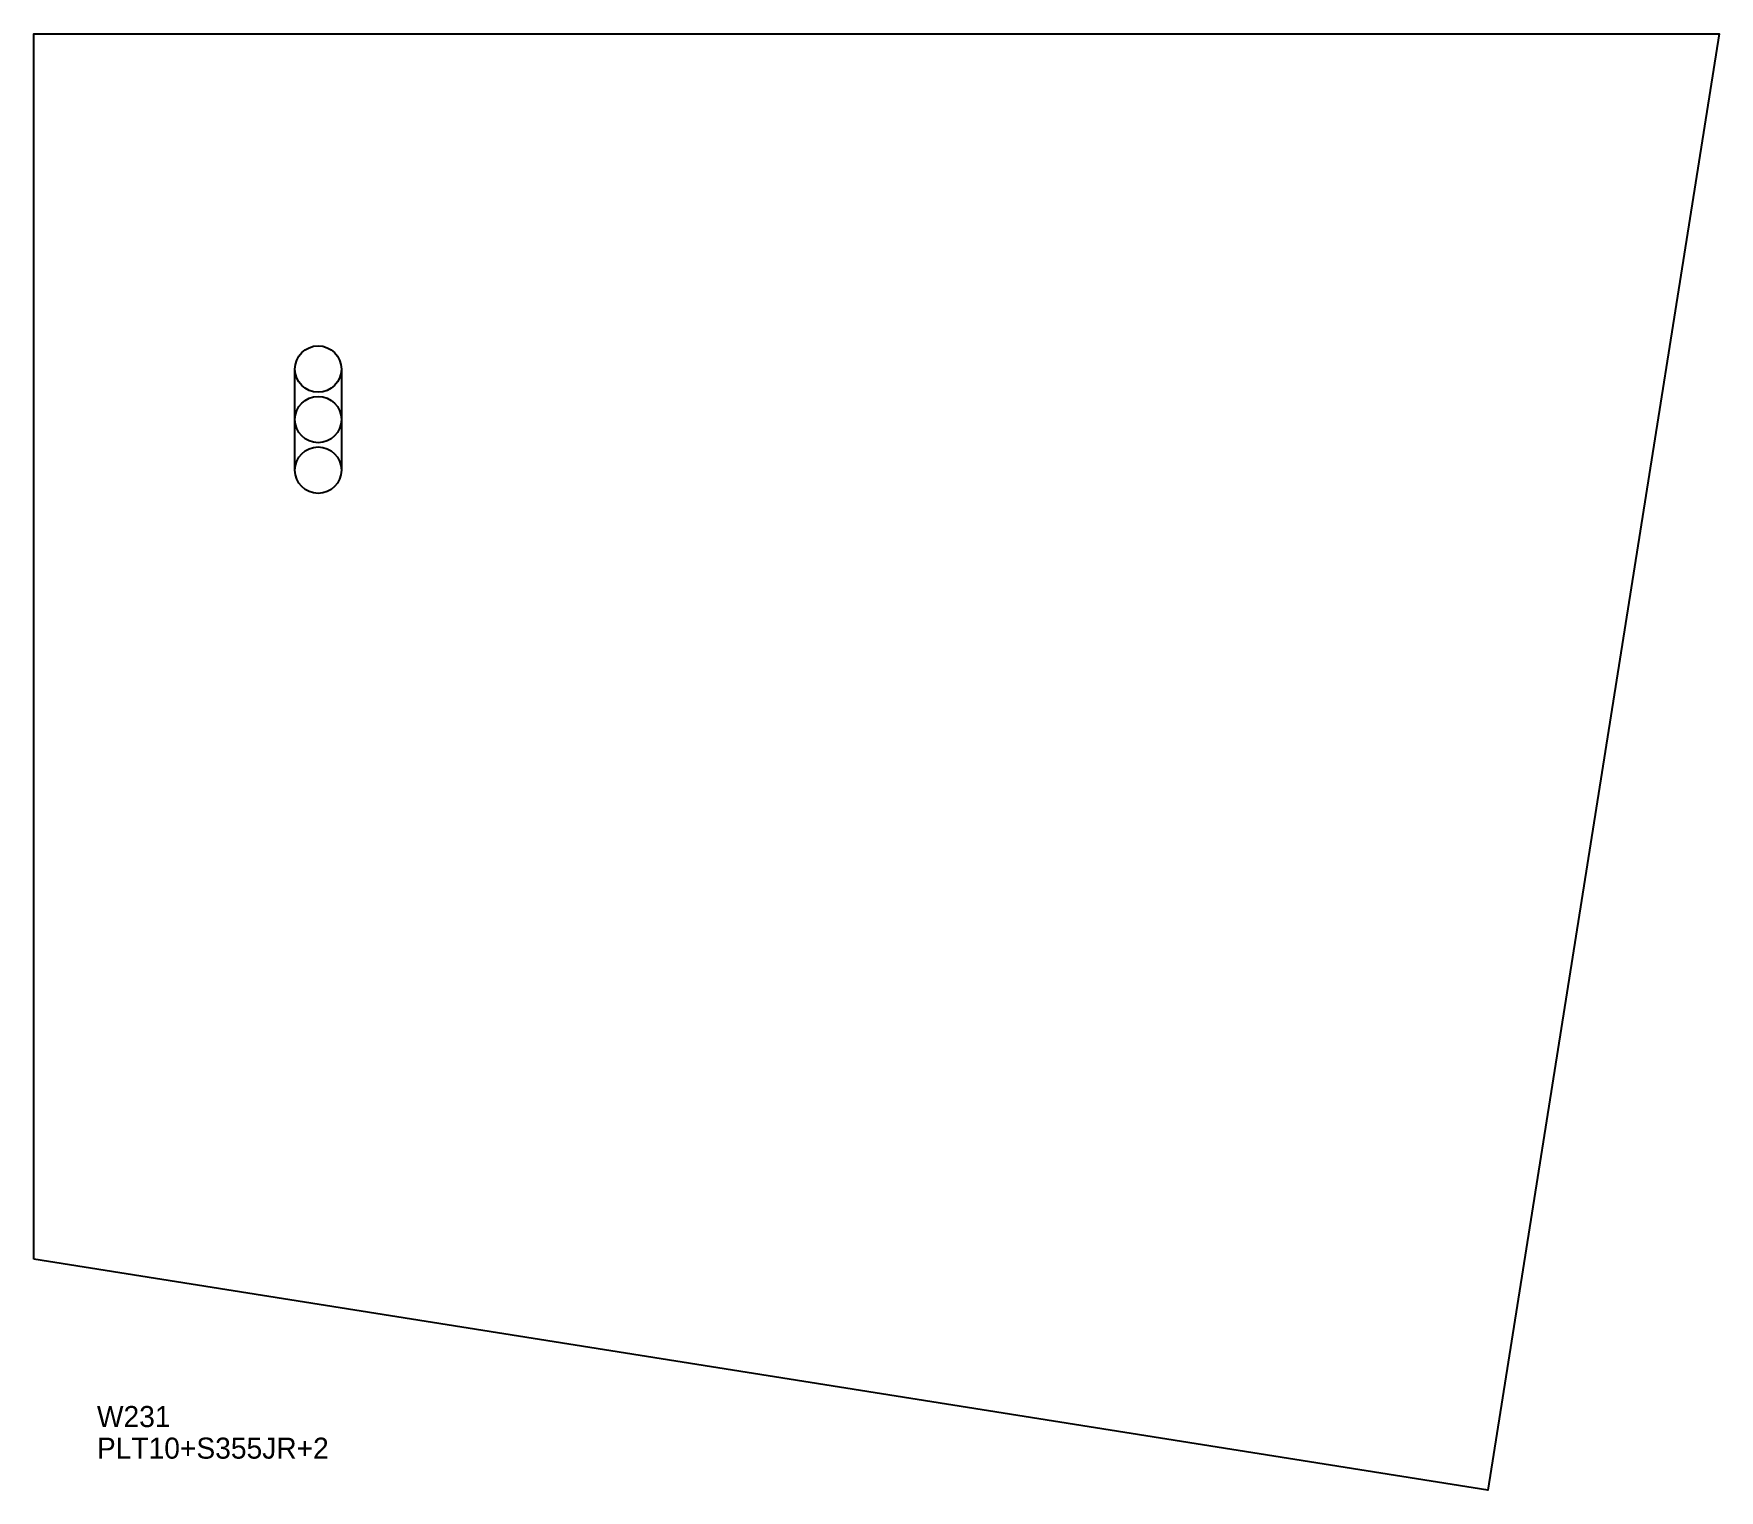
# Model space of a CAD drawing. Extents: x 0 to 800, y 0 to 691.
import ezdxf

# ---------------------------------------------------------------- set-up
doc = ezdxf.new("R2010")
doc.units = 0
for name, color, linetype in [('22', 7, 'CONTINUOUS'), ('CUT', 7, 'CONTINUOUS'), ('LAYOUT', 4, 'CONTINUOUS'), ('SCRIBE', 3, 'CONTINUOUS'), ('TEXT', 7, 'CONTINUOUS')]:
    doc.layers.add(name, color=color, linetype=linetype)

msp = doc.modelspace()

# ---------------------------------------------------------------- linework, layer by layer
at = {"layer": '22', "color": 7, "linetype": 'CONTINUOUS'}
for centre, radius in [((135.01, 532.16), 11), ((135.01, 508.16), 11), ((135.01, 484.16), 11), ((0, 0), 0)]:
    msp.add_circle(centre, radius, dxfattribs=at)
at = {"layer": 'CUT', "color": 7, "linetype": 'CONTINUOUS'}
msp.add_lwpolyline([(0, 109.73), (0, 691.31), (800, 691.31), (690.07, 0)], close=True, dxfattribs=at)
at = {"layer": 'LAYOUT', "color": 4, "linetype": 'CONTINUOUS'}
msp.add_lwpolyline([(146.01, 484.16, -1), (124.01, 484.16), (124.01, 532.16, -1), (146.01, 532.16)], format="xyb", close=True, dxfattribs=at)

# ---------------------------------------------------------------- texts
at = {"layer": 'SCRIBE', "color": 3}
msp.add_text('W231', height=10, dxfattribs=at).set_placement((30, 30))
at = {"layer": 'TEXT', "color": 7}
msp.add_text('PLT10+S355JR+2', height=10, dxfattribs=at).set_placement((30, 15))

doc.saveas('drawing.dxf')
